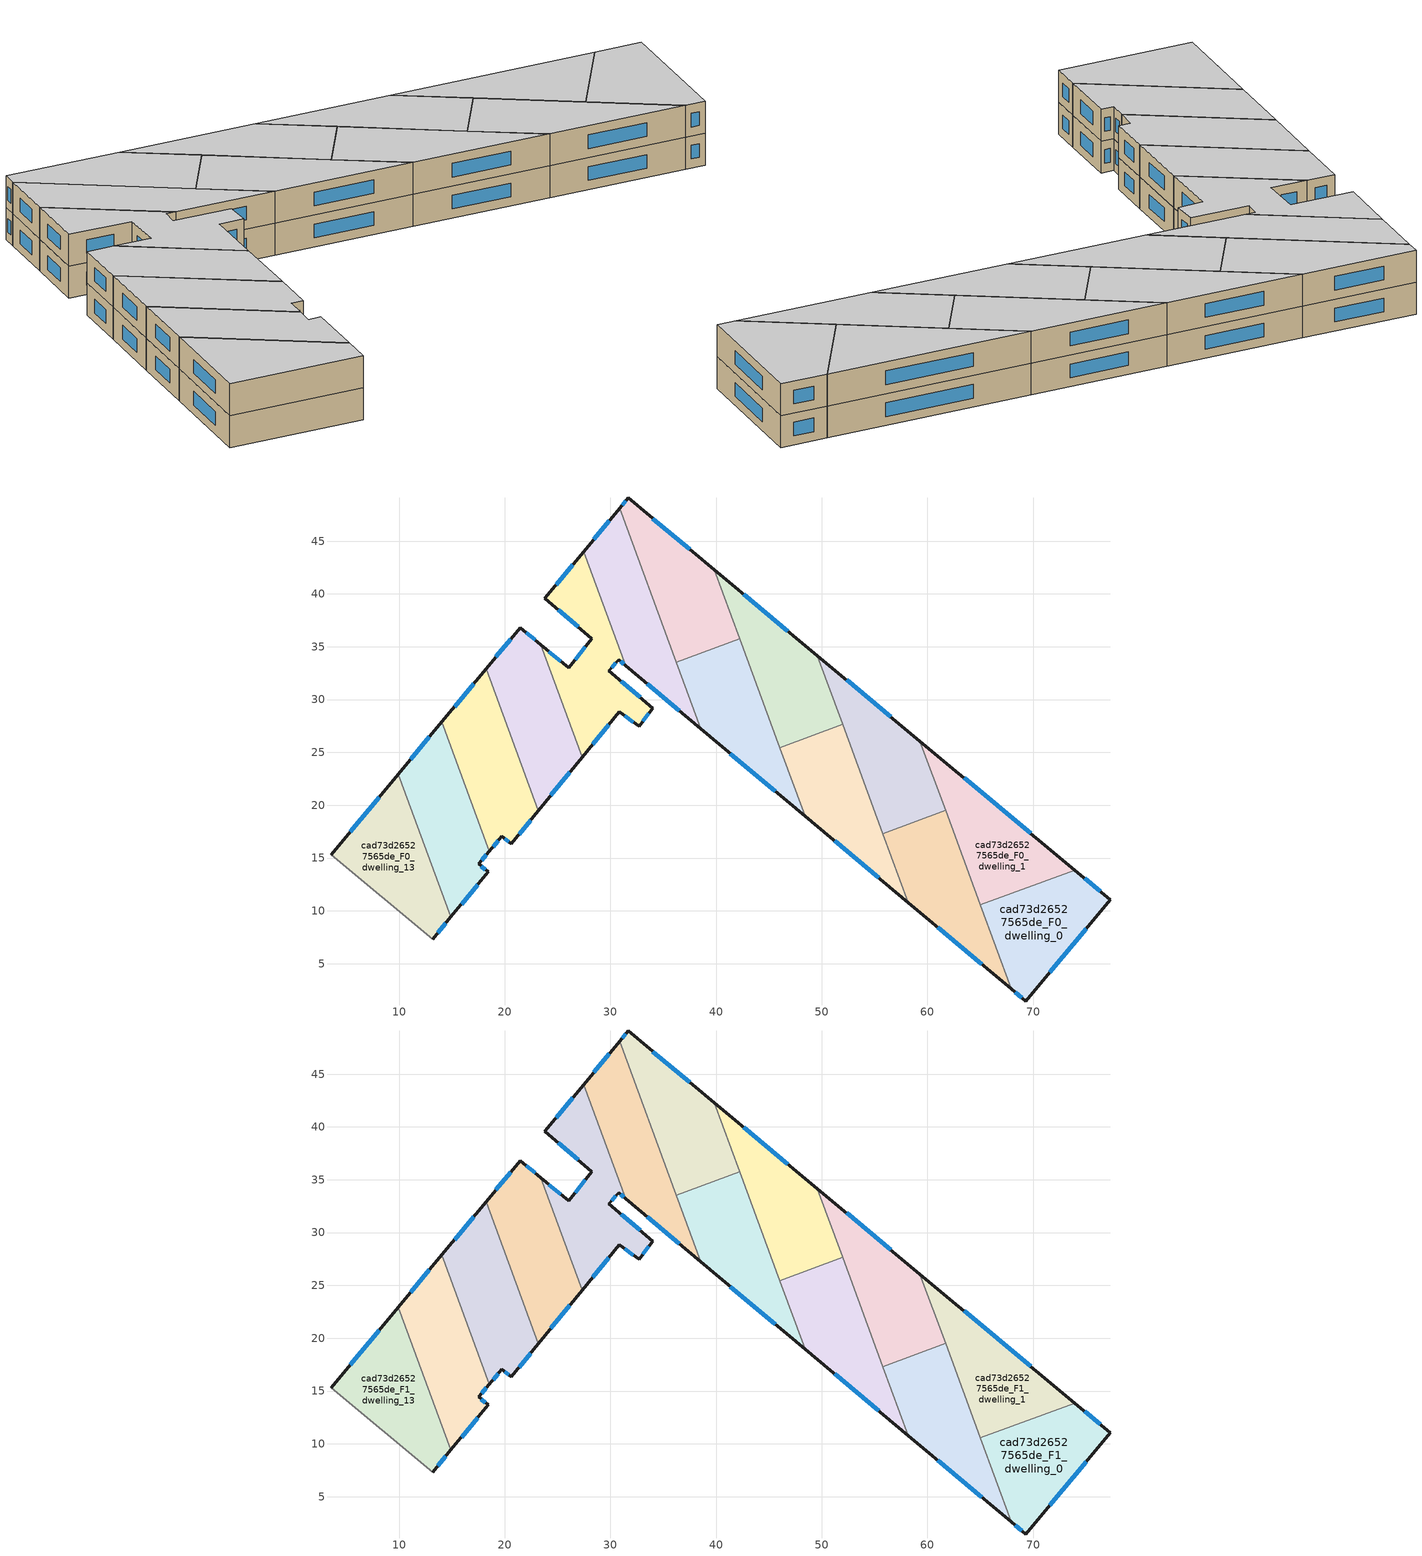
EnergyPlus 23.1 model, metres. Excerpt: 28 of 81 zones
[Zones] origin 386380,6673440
cad73d26527565de_F0_dwelling_0
 floor ground (EU_floor_Construction): 77.3,11.08 69.3,1.47 67.92,2.63 65,10.57 73.95,13.87 z0
 wall outside (EU_wall_Construction): 67.92,2.63 69.3,1.47 77.3,11.08 73.95,13.87 z0:3
 wall to cad73d26527565de_F0_dwelling_1 (EU_wall_Construction): 73.95,13.87 65,10.57 z0:3
 wall to cad73d26527565de_F0_dwelling_2 (EU_wall_Construction): 65,10.57 67.92,2.63 z0:3
 window (EU_Window_Construction): 76.34,11.87 74.91,13.07 / 71.59,4.22 75.01,8.33 / 68.32,2.3 68.91,1.8 z0.86:2.14
cad73d26527565de_F0_dwelling_1
 floor ground (EU_floor_Construction): 73.95,13.87 65,10.57 59.29,26.08 z0
 wall outside (EU_wall_Construction): 73.95,13.87 59.29,26.08 z0:3
 wall to cad73d26527565de_F0_dwelling_3 (EU_wall_Construction): 59.29,26.08 61.71,19.51 z0:3
 wall to cad73d26527565de_F0_dwelling_2 (EU_wall_Construction): 61.71,19.51 65,10.57 z0:3
 window (EU_Window_Construction): 69.77,17.36 63.48,22.59 z0.86:2.14
cad73d26527565de_F0_dwelling_10
 floor ground (EU_floor_Construction): 23.42,35.17 27.33,24.57 23.18,19.48 18.23,32.92 21.47,36.81 z0
 wall outside (EU_wall_Construction): 23.42,35.17 21.47,36.81 18.23,32.92 / 23.18,19.48 27.33,24.57 z0:3
 wall to cad73d26527565de_F0_dwelling_11 (EU_wall_Construction): 18.23,32.92 23.18,19.48 z0:3
 wall to cad73d26527565de_F0_dwelling_9 (EU_wall_Construction): 27.33,24.57 23.42,35.17 z0:3
 window (EU_Window_Construction): 20.54,35.7 19.16,34.04 / 22.87,35.64 22.03,36.34 / 24.37,20.93 26.14,23.11 z0.86:2.14
cad73d26527565de_F0_dwelling_11
 floor ground (EU_floor_Construction): 18.23,32.92 23.18,19.48 20.62,16.34 19.73,17.05 18.55,15.66 14.05,27.9 z0
 wall outside (EU_wall_Construction): 18.23,32.92 14.05,27.9 / 18.55,15.66 19.73,17.05 20.62,16.34 23.18,19.48 z0:3
 wall to cad73d26527565de_F0_dwelling_12 (EU_wall_Construction): 14.05,27.9 18.55,15.66 z0:3
 window (EU_Window_Construction): 17.04,31.49 15.24,29.33 / 21.35,17.24 22.45,18.58 / 19.99,16.85 20.37,16.54 / 18.89,16.06 19.39,16.66 z0.86:2.14
cad73d26527565de_F0_dwelling_12
 floor ground (EU_floor_Construction): 14.05,27.9 18.55,15.66 17.51,14.44 18.43,13.7 14.9,9.43 9.92,22.95 z0
 wall outside (EU_wall_Construction): 14.05,27.9 9.92,22.95 / 14.9,9.43 18.43,13.7 17.51,14.44 18.55,15.66 z0:3
 wall to cad73d26527565de_F0_dwelling_13 (EU_wall_Construction): 9.92,22.95 14.9,9.43 z0:3
 window (EU_Window_Construction): 12.87,26.48 11.1,24.36 / 17.81,14.79 18.25,15.32 / 18.17,13.91 17.78,14.23 / 15.91,10.65 17.42,12.48 z0.86:2.14
cad73d26527565de_F0_dwelling_13
 floor ground (EU_floor_Construction): 9.92,22.95 14.9,9.43 13.16,7.33 3.58,15.32 z0
 wall outside (EU_wall_Construction): 13.16,7.33 14.9,9.43 / 9.92,22.95 3.58,15.32 z0:3
 wall adiabatic (EU_wall_Construction): 3.58,15.32 13.16,7.33 z0:3
 window (EU_Window_Construction): 13.66,7.93 14.4,8.83 / 8.11,20.77 5.39,17.5 z0.86:2.14
cad73d26527565de_F0_dwelling_2
 floor ground (EU_floor_Construction): 61.71,19.51 67.92,2.63 58.19,10.79 55.78,17.33 z0
 wall outside (EU_wall_Construction): 58.19,10.79 67.92,2.63 z0:3
 wall to cad73d26527565de_F0_dwelling_3 (EU_wall_Construction): 61.71,19.51 55.78,17.33 z0:3
 wall to cad73d26527565de_F0_dwelling_4 (EU_wall_Construction): 55.78,17.33 58.19,10.79 z0:3
 window (EU_Window_Construction): 60.97,8.46 65.14,4.96 z0.86:2.14
cad73d26527565de_F0_dwelling_3
 floor ground (EU_floor_Construction): 59.29,26.08 61.71,19.51 55.78,17.33 49.58,34.17 z0
 wall outside (EU_wall_Construction): 59.29,26.08 49.58,34.17 z0:3
 wall to cad73d26527565de_F0_dwelling_5 (EU_wall_Construction): 49.58,34.17 51.98,27.65 z0:3
 wall to cad73d26527565de_F0_dwelling_4 (EU_wall_Construction): 51.98,27.65 55.78,17.32 z0:3
 window (EU_Window_Construction): 56.52,28.39 52.36,31.86 z0.86:2.14
cad73d26527565de_F0_dwelling_4
 floor ground (EU_floor_Construction): 51.98,27.65 58.19,10.79 48.42,18.97 46.03,25.46 z0
 wall outside (EU_wall_Construction): 48.42,18.97 58.19,10.79 z0:3
 wall to cad73d26527565de_F0_dwelling_5 (EU_wall_Construction): 51.98,27.65 46.03,25.46 z0:3
 wall to cad73d26527565de_F0_dwelling_6 (EU_wall_Construction): 46.03,25.46 48.42,18.97 z0:3
 window (EU_Window_Construction): 51.21,16.64 55.4,13.13 z0.86:2.14
cad73d26527565de_F0_dwelling_5
 floor ground (EU_floor_Construction): 49.58,34.17 51.98,27.65 46.03,25.46 39.84,42.28 z0
 wall outside (EU_wall_Construction): 49.58,34.17 39.84,42.28 z0:3
 wall to cad73d26527565de_F0_dwelling_7 (EU_wall_Construction): 39.84,42.28 42.24,35.76 z0:3
 wall to cad73d26527565de_F0_dwelling_6 (EU_wall_Construction): 42.25,35.76 46.03,25.46 z0:3
 window (EU_Window_Construction): 46.8,36.49 42.63,39.96 z0.86:2.14
cad73d26527565de_F0_dwelling_6
 floor ground (EU_floor_Construction): 42.24,35.76 48.42,18.97 38.54,27.26 36.22,33.54 z0
 wall outside (EU_wall_Construction): 38.54,27.26 48.42,18.97 z0:3
 wall to cad73d26527565de_F0_dwelling_7 (EU_wall_Construction): 42.24,35.76 36.22,33.54 z0:3
 wall to cad73d26527565de_F0_dwelling_8 (EU_wall_Construction): 36.22,33.54 38.54,27.26 z0:3
 window (EU_Window_Construction): 41.36,24.89 45.6,21.34 z0.86:2.14
cad73d26527565de_F0_dwelling_7
 floor ground (EU_floor_Construction): 39.84,42.28 42.24,35.76 36.22,33.54 30.87,48.1 31.68,49.08 z0
 wall outside (EU_wall_Construction): 39.84,42.28 31.68,49.08 30.87,48.1 z0:3
 wall to cad73d26527565de_F0_dwelling_8 (EU_wall_Construction): 30.87,48.1 36.22,33.54 z0:3
 window (EU_Window_Construction): 31.45,48.8 31.1,48.38 / 37.51,44.22 34.02,47.14 z0.86:2.14
cad73d26527565de_F0_dwelling_8
 floor ground (EU_floor_Construction): 30.87,48.1 38.54,27.26 31.45,33.2 27.47,44.02 z0
 wall outside (EU_wall_Construction): 30.87,48.1 27.47,44.02 / 31.45,33.2 38.54,27.26 z0:3
 wall to cad73d26527565de_F0_dwelling_9 (EU_wall_Construction): 27.47,44.02 31.45,33.2 z0:3
 window (EU_Window_Construction): 29.9,46.93 28.44,45.18 / 33.47,31.5 36.51,28.96 z0.86:2.14
cad73d26527565de_F0_dwelling_9
 floor ground (EU_floor_Construction): 27.47,44.02 31.45,33.2 30.77,33.77 29.84,32.74 34.01,29.2 32.71,27.47 30.83,28.86 27.33,24.57 23.42,35.17 26.03,32.99 28.22,35.78 23.8,39.61 z0
 wall outside (EU_wall_Construction): 27.33,24.57 30.83,28.86 32.71,27.47 34.01,29.2 29.84,32.74 30.77,33.77 31.45,33.2 / 27.47,44.02 23.8,39.61 28.22,35.78 26.03,32.99 23.42,35.17 z0:3
 window (EU_Window_Construction): 30.96,33.61 31.25,33.36 / 30.1,33.04 30.5,33.48 / 32.81,30.21 31.03,31.73 / 33.08,27.96 33.63,28.7 / 31.37,28.46 32.17,27.87 / 28.33,25.79 29.83,27.64 / 25.29,33.61 24.17,34.55 / 27.59,34.98 26.66,33.79 / 25.06,38.52 26.95,36.88 / 26.42,42.76 24.85,40.87 z0.86:2.14
cad73d26527565de_F1_dwelling_0
 floor to cad73d26527565de_F0_dwelling_0 (EU_floor_Construction): 77.3,11.08 69.3,1.47 67.92,2.63 65,10.57 73.95,13.87 z3
 wall outside (EU_wall_Construction): 67.92,2.63 69.3,1.47 77.3,11.08 73.95,13.87 z3:6
 wall to cad73d26527565de_F1_dwelling_1 (EU_wall_Construction): 73.95,13.87 65,10.57 z3:6
 wall to cad73d26527565de_F1_dwelling_2 (EU_wall_Construction): 65,10.57 67.92,2.63 z3:6
 window (EU_Window_Construction): 76.34,11.87 74.91,13.07 / 71.59,4.22 75.01,8.33 / 68.32,2.3 68.91,1.8 z3.86:5.14
 ceiling to cad73d26527565de_F2_dwelling_0 (EU_floor_Construction): 69.3,1.47 77.3,11.08 73.95,13.87 65,10.57 67.92,2.63 z6
cad73d26527565de_F1_dwelling_1
 floor to cad73d26527565de_F0_dwelling_1 (EU_floor_Construction): 73.95,13.87 65,10.57 59.29,26.08 z3
 wall outside (EU_wall_Construction): 73.95,13.87 59.29,26.08 z3:6
 wall to cad73d26527565de_F1_dwelling_3 (EU_wall_Construction): 59.29,26.08 61.71,19.51 z3:6
 wall to cad73d26527565de_F1_dwelling_2 (EU_wall_Construction): 61.71,19.51 65,10.57 z3:6
 window (EU_Window_Construction): 69.77,17.36 63.48,22.59 z3.86:5.14
 ceiling to cad73d26527565de_F2_dwelling_1 (EU_floor_Construction): 73.95,13.87 59.29,26.08 65,10.57 z6
cad73d26527565de_F1_dwelling_10
 floor to cad73d26527565de_F0_dwelling_10 (EU_floor_Construction): 23.42,35.17 27.33,24.57 23.18,19.48 18.23,32.92 21.47,36.81 z3
 wall outside (EU_wall_Construction): 23.42,35.17 21.47,36.81 18.23,32.92 / 23.18,19.48 27.33,24.57 z3:6
 wall to cad73d26527565de_F1_dwelling_11 (EU_wall_Construction): 18.23,32.92 23.18,19.48 z3:6
 wall to cad73d26527565de_F1_dwelling_9 (EU_wall_Construction): 27.33,24.57 23.42,35.17 z3:6
 window (EU_Window_Construction): 20.54,35.7 19.16,34.04 / 22.87,35.64 22.03,36.34 / 24.37,20.93 26.14,23.11 z3.86:5.14
 ceiling to cad73d26527565de_F2_dwelling_10 (EU_floor_Construction): 23.18,19.48 27.33,24.57 23.42,35.17 21.47,36.81 18.23,32.92 z6
cad73d26527565de_F1_dwelling_11
 floor to cad73d26527565de_F0_dwelling_11 (EU_floor_Construction): 18.23,32.92 23.18,19.48 20.62,16.34 19.73,17.05 18.55,15.66 14.05,27.9 z3
 wall outside (EU_wall_Construction): 18.23,32.92 14.05,27.9 / 18.55,15.66 19.73,17.05 20.62,16.34 23.18,19.48 z3:6
 wall to cad73d26527565de_F1_dwelling_12 (EU_wall_Construction): 14.05,27.9 18.55,15.66 z3:6
 window (EU_Window_Construction): 17.04,31.49 15.24,29.33 / 21.35,17.24 22.45,18.58 / 19.99,16.85 20.37,16.54 / 18.89,16.06 19.39,16.66 z3.86:5.14
 ceiling to cad73d26527565de_F2_dwelling_11 (EU_floor_Construction): 20.62,16.34 23.18,19.48 18.23,32.92 14.05,27.9 18.55,15.66 19.73,17.05 z6
cad73d26527565de_F1_dwelling_12
 floor to cad73d26527565de_F0_dwelling_12 (EU_floor_Construction): 14.05,27.9 18.55,15.66 17.51,14.44 18.43,13.7 14.9,9.43 9.92,22.95 z3
 wall outside (EU_wall_Construction): 14.05,27.9 9.92,22.95 / 14.9,9.43 18.43,13.7 17.51,14.44 18.55,15.66 z3:6
 wall to cad73d26527565de_F1_dwelling_13 (EU_wall_Construction): 9.92,22.95 14.9,9.43 z3:6
 window (EU_Window_Construction): 12.87,26.48 11.1,24.36 / 17.81,14.79 18.25,15.32 / 18.17,13.91 17.78,14.23 / 15.91,10.65 17.42,12.48 z3.86:5.14
 ceiling to cad73d26527565de_F2_dwelling_12 (EU_floor_Construction): 14.9,9.43 18.43,13.7 17.51,14.44 18.55,15.66 14.05,27.9 9.92,22.95 z6
cad73d26527565de_F1_dwelling_13
 floor to cad73d26527565de_F0_dwelling_13 (EU_floor_Construction): 9.92,22.95 14.9,9.43 13.16,7.33 3.58,15.32 z3
 wall outside (EU_wall_Construction): 13.16,7.33 14.9,9.43 / 9.92,22.95 3.58,15.32 z3:6
 wall adiabatic (EU_wall_Construction): 3.58,15.32 13.16,7.33 z3:6
 window (EU_Window_Construction): 13.66,7.93 14.4,8.83 / 8.11,20.77 5.39,17.5 z3.86:5.14
 ceiling to cad73d26527565de_F2_dwelling_13 (EU_floor_Construction): 13.16,7.33 14.9,9.43 9.92,22.95 3.58,15.32 z6
cad73d26527565de_F1_dwelling_2
 floor to cad73d26527565de_F0_dwelling_2 (EU_floor_Construction): 61.71,19.51 67.92,2.63 58.19,10.79 55.78,17.33 z3
 wall outside (EU_wall_Construction): 58.19,10.79 67.92,2.63 z3:6
 wall to cad73d26527565de_F1_dwelling_3 (EU_wall_Construction): 61.71,19.51 55.78,17.33 z3:6
 wall to cad73d26527565de_F1_dwelling_4 (EU_wall_Construction): 55.78,17.33 58.19,10.79 z3:6
 window (EU_Window_Construction): 60.97,8.46 65.14,4.96 z3.86:5.14
 ceiling to cad73d26527565de_F2_dwelling_2 (EU_floor_Construction): 67.92,2.63 61.71,19.51 55.78,17.33 58.19,10.79 z6
cad73d26527565de_F1_dwelling_3
 floor to cad73d26527565de_F0_dwelling_3 (EU_floor_Construction): 59.29,26.08 61.71,19.51 55.78,17.33 49.58,34.17 z3
 wall outside (EU_wall_Construction): 59.29,26.08 49.58,34.17 z3:6
 wall to cad73d26527565de_F1_dwelling_5 (EU_wall_Construction): 49.58,34.17 51.98,27.65 z3:6
 wall to cad73d26527565de_F1_dwelling_4 (EU_wall_Construction): 51.98,27.65 55.78,17.32 z3:6
 window (EU_Window_Construction): 56.52,28.39 52.36,31.86 z3.86:5.14
 ceiling to cad73d26527565de_F2_dwelling_3 (EU_floor_Construction): 61.71,19.51 59.29,26.08 49.58,34.17 55.78,17.33 z6
cad73d26527565de_F1_dwelling_4
 floor to cad73d26527565de_F0_dwelling_4 (EU_floor_Construction): 51.98,27.65 58.19,10.79 48.42,18.97 46.03,25.46 z3
 wall outside (EU_wall_Construction): 48.42,18.97 58.19,10.79 z3:6
 wall to cad73d26527565de_F1_dwelling_5 (EU_wall_Construction): 51.98,27.65 46.03,25.46 z3:6
 wall to cad73d26527565de_F1_dwelling_6 (EU_wall_Construction): 46.03,25.46 48.42,18.97 z3:6
 window (EU_Window_Construction): 51.21,16.64 55.4,13.13 z3.86:5.14
 ceiling to cad73d26527565de_F2_dwelling_4 (EU_floor_Construction): 58.19,10.79 51.98,27.65 46.03,25.46 48.42,18.97 z6
cad73d26527565de_F1_dwelling_5
 floor to cad73d26527565de_F0_dwelling_5 (EU_floor_Construction): 49.58,34.17 51.98,27.65 46.03,25.46 39.84,42.28 z3
 wall outside (EU_wall_Construction): 49.58,34.17 39.84,42.28 z3:6
 wall to cad73d26527565de_F1_dwelling_7 (EU_wall_Construction): 39.84,42.28 42.24,35.76 z3:6
 wall to cad73d26527565de_F1_dwelling_6 (EU_wall_Construction): 42.25,35.76 46.03,25.46 z3:6
 window (EU_Window_Construction): 46.8,36.49 42.63,39.96 z3.86:5.14
 ceiling to cad73d26527565de_F2_dwelling_5 (EU_floor_Construction): 51.98,27.65 49.58,34.17 39.84,42.28 46.03,25.46 z6
cad73d26527565de_F1_dwelling_6
 floor to cad73d26527565de_F0_dwelling_6 (EU_floor_Construction): 42.24,35.76 48.42,18.97 38.54,27.26 36.22,33.54 z3
 wall outside (EU_wall_Construction): 38.54,27.26 48.42,18.97 z3:6
 wall to cad73d26527565de_F1_dwelling_7 (EU_wall_Construction): 42.24,35.76 36.22,33.54 z3:6
 wall to cad73d26527565de_F1_dwelling_8 (EU_wall_Construction): 36.22,33.54 38.54,27.26 z3:6
 window (EU_Window_Construction): 41.36,24.89 45.6,21.34 z3.86:5.14
 ceiling to cad73d26527565de_F2_dwelling_6 (EU_floor_Construction): 48.42,18.97 42.24,35.76 36.22,33.54 38.54,27.26 z6
cad73d26527565de_F1_dwelling_7
 floor to cad73d26527565de_F0_dwelling_7 (EU_floor_Construction): 39.84,42.28 42.24,35.76 36.22,33.54 30.87,48.1 31.68,49.08 z3
 wall outside (EU_wall_Construction): 39.84,42.28 31.68,49.08 30.87,48.1 z3:6
 wall to cad73d26527565de_F1_dwelling_8 (EU_wall_Construction): 30.87,48.1 36.22,33.54 z3:6
 window (EU_Window_Construction): 31.45,48.8 31.1,48.38 / 37.51,44.22 34.02,47.14 z3.86:5.14
 ceiling to cad73d26527565de_F2_dwelling_7 (EU_floor_Construction): 42.24,35.76 39.84,42.28 31.68,49.08 30.87,48.1 36.22,33.54 z6
cad73d26527565de_F1_dwelling_8
 floor to cad73d26527565de_F0_dwelling_8 (EU_floor_Construction): 30.87,48.1 38.54,27.26 31.45,33.2 27.47,44.02 z3
 wall outside (EU_wall_Construction): 30.87,48.1 27.47,44.02 / 31.45,33.2 38.54,27.26 z3:6
 wall to cad73d26527565de_F1_dwelling_9 (EU_wall_Construction): 27.47,44.02 31.45,33.2 z3:6
 window (EU_Window_Construction): 29.9,46.93 28.44,45.18 / 33.47,31.5 36.51,28.96 z3.86:5.14
 ceiling to cad73d26527565de_F2_dwelling_8 (EU_floor_Construction): 38.54,27.26 30.87,48.1 27.47,44.02 31.45,33.2 z6
cad73d26527565de_F1_dwelling_9
 floor to cad73d26527565de_F0_dwelling_9 (EU_floor_Construction): 27.47,44.02 31.45,33.2 30.77,33.77 29.84,32.74 34.01,29.2 32.71,27.47 30.83,28.86 27.33,24.57 23.42,35.17 26.03,32.99 28.22,35.78 23.8,39.61 z3
 wall outside (EU_wall_Construction): 27.33,24.57 30.83,28.86 32.71,27.47 34.01,29.2 29.84,32.74 30.77,33.77 31.45,33.2 / 27.47,44.02 23.8,39.61 28.22,35.78 26.03,32.99 23.42,35.17 z3:6
 window (EU_Window_Construction): 30.96,33.61 31.25,33.36 / 30.1,33.04 30.5,33.48 / 32.81,30.21 31.03,31.73 / 33.08,27.96 33.63,28.7 / 31.37,28.46 32.17,27.87 / 28.33,25.79 29.83,27.64 / 25.29,33.61 24.17,34.55 / 27.59,34.98 26.66,33.79 / 25.06,38.52 26.95,36.88 / 26.42,42.76 24.85,40.87 z3.86:5.14
 ceiling to cad73d26527565de_F2_dwelling_9 (EU_floor_Construction): 32.71,27.47 34.01,29.2 29.84,32.74 30.77,33.77 31.45,33.2 27.47,44.02 23.8,39.61 28.22,35.78 26.03,32.99 23.42,35.17 27.33,24.57 30.83,28.86 z6
[Building]
EU S2 Campaign: North Axis=0; Terrain=City; Solar Distribution=FullExterior
[Site:Location]
Helsinki-Vantaa.AP: Latitude=60.317; Longitude=24.963; Time Zone=2; Elevation=54.6
[SizingPeriod:WeatherFileDays]
AnnualSizingPeriod: Begin Month=1; Begin Day of Month=1; End Month=12; End Day of Month=31; Day of Week for Start Day=Monday; Use Weather File Daylight Saving Period=No; Use Weather File Rain and Snow Indicators=No
[MATERIAL]
EU_InternalMass_Material: Roughness=MediumRough; Thickness=0.1; Conductivity=1; Density=1800; Specific Heat=900; Thermal Absorptance=0.9; Solar Absorptance=0.7; Visible Absorptance=0.7
[MATERIAL:NOMASS] Roughness=MediumRough; Thermal Absorptance=0.9; Solar Absorptance=0.7; Visible Absorptance=0.7
Name | Thermal Resistance
EU_wall_NoMass | 1.10183
EU_floor_NoMass | 1.70606
[WINDOWMATERIAL:SIMPLEGLAZINGSYSTEM]
EU_Window_SimpleGlazing: UFactor=3.11035; Solar Heat Gain Coefficient=0.8; Visible Transmittance=0.8
[CONSTRUCTION]
EU_wall_Construction: EU_wall_NoMass
EU_floor_Construction: EU_floor_NoMass
EU_Window_Construction: EU_Window_SimpleGlazing
EU_InternalMass_Construction: EU_InternalMass_Material
[ZONE] Type=1; Multiplier=1; Ceiling Height=autocalculate; Floor Area=autocalculate; Part of Total Floor Area=Yes
Name | Volume
cad73d26527565de_F0_dwelling_0; cad73d26527565de_F1_dwelling_0; cad73d26527565de_F0_dwelling_1; cad73d26527565de_F1_dwelling_1 | 236.508
cad73d26527565de_F0_dwelling_10; cad73d26527565de_F1_dwelling_10 | 236.504
cad73d26527565de_F0_dwelling_11; cad73d26527565de_F1_dwelling_11 | 236.498
cad73d26527565de_F0_dwelling_12; cad73d26527565de_F1_dwelling_12 | 236.502
cad73d26527565de_F0_dwelling_13; cad73d26527565de_F1_dwelling_13 | 236.481
cad73d26527565de_F0_dwelling_2; cad73d26527565de_F1_dwelling_2 | 236.479
cad73d26527565de_F0_dwelling_3; cad73d26527565de_F1_dwelling_3; cad73d26527565de_F0_dwelling_6; cad73d26527565de_F1_dwelling_6 | 236.511
cad73d26527565de_F0_dwelling_4; cad73d26527565de_F1_dwelling_4 | 236.492
cad73d26527565de_F0_dwelling_5; cad73d26527565de_F1_dwelling_5 | 236.505
cad73d26527565de_F0_dwelling_7; cad73d26527565de_F1_dwelling_7 | 236.518
cad73d26527565de_F0_dwelling_8; cad73d26527565de_F1_dwelling_8 | 232.749
cad73d26527565de_F0_dwelling_9; cad73d26527565de_F1_dwelling_9 | 240.236
[INTERNALMASS] Construction=EU_InternalMass_Construction
Name | Zone or ZoneList | Surface Area
cad73d26527565de_F0_dwelling_0_EU_InternalMass | cad73d26527565de_F0_dwelling_0 | 78.8379
cad73d26527565de_F0_dwelling_1_EU_InternalMass | cad73d26527565de_F0_dwelling_1 | 78.8329
cad73d26527565de_F0_dwelling_2_EU_InternalMass | cad73d26527565de_F0_dwelling_2 | 78.8268
cad73d26527565de_F0_dwelling_3_EU_InternalMass | cad73d26527565de_F0_dwelling_3 | 78.836
cad73d26527565de_F0_dwelling_4_EU_InternalMass | cad73d26527565de_F0_dwelling_4 | 78.8263
cad73d26527565de_F0_dwelling_5_EU_InternalMass | cad73d26527565de_F0_dwelling_5 | 78.8368
cad73d26527565de_F0_dwelling_6_EU_InternalMass | cad73d26527565de_F0_dwelling_6 | 78.8335
cad73d26527565de_F0_dwelling_7_EU_InternalMass | cad73d26527565de_F0_dwelling_7 | 78.8381
cad73d26527565de_F0_dwelling_8_EU_InternalMass | cad73d26527565de_F0_dwelling_8 | 77.5832
cad73d26527565de_F0_dwelling_9_EU_InternalMass | cad73d26527565de_F0_dwelling_9 | 80.0781
cad73d26527565de_F0_dwelling_10_EU_InternalMass | cad73d26527565de_F0_dwelling_10 | 78.8347
cad73d26527565de_F0_dwelling_11_EU_InternalMass | cad73d26527565de_F0_dwelling_11 | 78.8326
cad73d26527565de_F0_dwelling_12_EU_InternalMass | cad73d26527565de_F0_dwelling_12 | 78.8336
cad73d26527565de_F0_dwelling_13_EU_InternalMass | cad73d26527565de_F0_dwelling_13 | 78.8267
cad73d26527565de_F1_dwelling_0_EU_InternalMass | cad73d26527565de_F1_dwelling_0 | 78.8379
cad73d26527565de_F1_dwelling_1_EU_InternalMass | cad73d26527565de_F1_dwelling_1 | 78.8329
cad73d26527565de_F1_dwelling_2_EU_InternalMass | cad73d26527565de_F1_dwelling_2 | 78.8268
cad73d26527565de_F1_dwelling_3_EU_InternalMass | cad73d26527565de_F1_dwelling_3 | 78.836
cad73d26527565de_F1_dwelling_4_EU_InternalMass | cad73d26527565de_F1_dwelling_4 | 78.8263
cad73d26527565de_F1_dwelling_5_EU_InternalMass | cad73d26527565de_F1_dwelling_5 | 78.8368
cad73d26527565de_F1_dwelling_6_EU_InternalMass | cad73d26527565de_F1_dwelling_6 | 78.8335
cad73d26527565de_F1_dwelling_7_EU_InternalMass | cad73d26527565de_F1_dwelling_7 | 78.8381
cad73d26527565de_F1_dwelling_8_EU_InternalMass | cad73d26527565de_F1_dwelling_8 | 77.5832
cad73d26527565de_F1_dwelling_9_EU_InternalMass | cad73d26527565de_F1_dwelling_9 | 80.0781
cad73d26527565de_F1_dwelling_10_EU_InternalMass | cad73d26527565de_F1_dwelling_10 | 78.8347
cad73d26527565de_F1_dwelling_11_EU_InternalMass | cad73d26527565de_F1_dwelling_11 | 78.8326
cad73d26527565de_F1_dwelling_12_EU_InternalMass | cad73d26527565de_F1_dwelling_12 | 78.8336
cad73d26527565de_F1_dwelling_13_EU_InternalMass | cad73d26527565de_F1_dwelling_13 | 78.8267
[OTHEREQUIPMENT] Fuel Type=Electricity; Design Level Calculation Method=Watts/Area; Power per Zone Floor Area=1; Fraction Latent=0; Fraction Radiant=0; Fraction Lost=0; Carbon Dioxide Generation Rate=0; EndUse Subcategory=EU_Step8_InternalGains
Name | Zone or ZoneList or Space or SpaceList | Schedule
EU_Step8_InternalGain_cad73d26527565de_F0_dwelling_0_f000 | cad73d26527565de_F0_dwelling_0 | EU_Step8_GainSchedule_cad73d26527565de_F0_dwelling_0_f000
EU_Step8_InternalGain_cad73d26527565de_F0_dwelling_1_f000 | cad73d26527565de_F0_dwelling_1 | EU_Step8_GainSchedule_cad73d26527565de_F0_dwelling_1_f000
EU_Step8_InternalGain_cad73d26527565de_F0_dwelling_2_f000 | cad73d26527565de_F0_dwelling_2 | EU_Step8_GainSchedule_cad73d26527565de_F0_dwelling_2_f000
EU_Step8_InternalGain_cad73d26527565de_F0_dwelling_3_f000 | cad73d26527565de_F0_dwelling_3 | EU_Step8_GainSchedule_cad73d26527565de_F0_dwelling_3_f000
EU_Step8_InternalGain_cad73d26527565de_F0_dwelling_4_f000 | cad73d26527565de_F0_dwelling_4 | EU_Step8_GainSchedule_cad73d26527565de_F0_dwelling_4_f000
EU_Step8_InternalGain_cad73d26527565de_F0_dwelling_5_f000 | cad73d26527565de_F0_dwelling_5 | EU_Step8_GainSchedule_cad73d26527565de_F0_dwelling_5_f000
EU_Step8_InternalGain_cad73d26527565de_F0_dwelling_6_f000 | cad73d26527565de_F0_dwelling_6 | EU_Step8_GainSchedule_cad73d26527565de_F0_dwelling_6_f000
EU_Step8_InternalGain_cad73d26527565de_F0_dwelling_7_f000 | cad73d26527565de_F0_dwelling_7 | EU_Step8_GainSchedule_cad73d26527565de_F0_dwelling_7_f000
EU_Step8_InternalGain_cad73d26527565de_F0_dwelling_8_f000 | cad73d26527565de_F0_dwelling_8 | EU_Step8_GainSchedule_cad73d26527565de_F0_dwelling_8_f000
EU_Step8_InternalGain_cad73d26527565de_F0_dwelling_9_f000 | cad73d26527565de_F0_dwelling_9 | EU_Step8_GainSchedule_cad73d26527565de_F0_dwelling_9_f000
EU_Step8_InternalGain_cad73d26527565de_F0_dwelling_10_f000 | cad73d26527565de_F0_dwelling_10 | EU_Step8_GainSchedule_cad73d26527565de_F0_dwelling_10_f000
EU_Step8_InternalGain_cad73d26527565de_F0_dwelling_11_f000 | cad73d26527565de_F0_dwelling_11 | EU_Step8_GainSchedule_cad73d26527565de_F0_dwelling_11_f000
EU_Step8_InternalGain_cad73d26527565de_F0_dwelling_12_f000 | cad73d26527565de_F0_dwelling_12 | EU_Step8_GainSchedule_cad73d26527565de_F0_dwelling_12_f000
EU_Step8_InternalGain_cad73d26527565de_F0_dwelling_13_f000 | cad73d26527565de_F0_dwelling_13 | EU_Step8_GainSchedule_cad73d26527565de_F0_dwelling_13_f000
EU_Step8_InternalGain_cad73d26527565de_F1_dwelling_0_f000 | cad73d26527565de_F1_dwelling_0 | EU_Step8_GainSchedule_cad73d26527565de_F1_dwelling_0_f000
EU_Step8_InternalGain_cad73d26527565de_F1_dwelling_1_f000 | cad73d26527565de_F1_dwelling_1 | EU_Step8_GainSchedule_cad73d26527565de_F1_dwelling_1_f000
EU_Step8_InternalGain_cad73d26527565de_F1_dwelling_2_f000 | cad73d26527565de_F1_dwelling_2 | EU_Step8_GainSchedule_cad73d26527565de_F1_dwelling_2_f000
EU_Step8_InternalGain_cad73d26527565de_F1_dwelling_3_f000 | cad73d26527565de_F1_dwelling_3 | EU_Step8_GainSchedule_cad73d26527565de_F1_dwelling_3_f000
EU_Step8_InternalGain_cad73d26527565de_F1_dwelling_4_f000 | cad73d26527565de_F1_dwelling_4 | EU_Step8_GainSchedule_cad73d26527565de_F1_dwelling_4_f000
EU_Step8_InternalGain_cad73d26527565de_F1_dwelling_5_f000 | cad73d26527565de_F1_dwelling_5 | EU_Step8_GainSchedule_cad73d26527565de_F1_dwelling_5_f000
EU_Step8_InternalGain_cad73d26527565de_F1_dwelling_6_f000 | cad73d26527565de_F1_dwelling_6 | EU_Step8_GainSchedule_cad73d26527565de_F1_dwelling_6_f000
EU_Step8_InternalGain_cad73d26527565de_F1_dwelling_7_f000 | cad73d26527565de_F1_dwelling_7 | EU_Step8_GainSchedule_cad73d26527565de_F1_dwelling_7_f000
EU_Step8_InternalGain_cad73d26527565de_F1_dwelling_8_f000 | cad73d26527565de_F1_dwelling_8 | EU_Step8_GainSchedule_cad73d26527565de_F1_dwelling_8_f000
EU_Step8_InternalGain_cad73d26527565de_F1_dwelling_9_f000 | cad73d26527565de_F1_dwelling_9 | EU_Step8_GainSchedule_cad73d26527565de_F1_dwelling_9_f000
EU_Step8_InternalGain_cad73d26527565de_F1_dwelling_10_f000 | cad73d26527565de_F1_dwelling_10 | EU_Step8_GainSchedule_cad73d26527565de_F1_dwelling_10_f000
EU_Step8_InternalGain_cad73d26527565de_F1_dwelling_11_f000 | cad73d26527565de_F1_dwelling_11 | EU_Step8_GainSchedule_cad73d26527565de_F1_dwelling_11_f000
EU_Step8_InternalGain_cad73d26527565de_F1_dwelling_12_f000 | cad73d26527565de_F1_dwelling_12 | EU_Step8_GainSchedule_cad73d26527565de_F1_dwelling_12_f000
EU_Step8_InternalGain_cad73d26527565de_F1_dwelling_13_f000 | cad73d26527565de_F1_dwelling_13 | EU_Step8_GainSchedule_cad73d26527565de_F1_dwelling_13_f000
[ZONEVENTILATION:DESIGNFLOWRATE] Schedule=EU_AlwaysOn; Design Flow Rate Calculation Method=AirChanges/Hour; Air Changes per Hour=0.756316; Ventilation Type=Natural; Fan Pressure Rise=0; Fan Total Efficiency=1; Constant Term Coefficient=1; Temperature Term Coefficient=0; Velocity Term Coefficient=0; Velocity Squared Term Coefficient=0; Minimum Indoor Temperature=-100; Maximum Indoor Temperature=100; Delta Temperature=-100; Minimum Outdoor Temperature=-100; Maximum Outdoor Temperature=100; Maximum Wind Speed=40
Name | Zone or ZoneList or Space or SpaceList
EU_ConstantAir_cad73d26527565de_F0_dwelling_0 | cad73d26527565de_F0_dwelling_0
EU_ConstantAir_cad73d26527565de_F0_dwelling_1 | cad73d26527565de_F0_dwelling_1
EU_ConstantAir_cad73d26527565de_F0_dwelling_2 | cad73d26527565de_F0_dwelling_2
EU_ConstantAir_cad73d26527565de_F0_dwelling_3 | cad73d26527565de_F0_dwelling_3
EU_ConstantAir_cad73d26527565de_F0_dwelling_4 | cad73d26527565de_F0_dwelling_4
EU_ConstantAir_cad73d26527565de_F0_dwelling_5 | cad73d26527565de_F0_dwelling_5
EU_ConstantAir_cad73d26527565de_F0_dwelling_6 | cad73d26527565de_F0_dwelling_6
EU_ConstantAir_cad73d26527565de_F0_dwelling_7 | cad73d26527565de_F0_dwelling_7
EU_ConstantAir_cad73d26527565de_F0_dwelling_8 | cad73d26527565de_F0_dwelling_8
EU_ConstantAir_cad73d26527565de_F0_dwelling_9 | cad73d26527565de_F0_dwelling_9
EU_ConstantAir_cad73d26527565de_F0_dwelling_10 | cad73d26527565de_F0_dwelling_10
EU_ConstantAir_cad73d26527565de_F0_dwelling_11 | cad73d26527565de_F0_dwelling_11
EU_ConstantAir_cad73d26527565de_F0_dwelling_12 | cad73d26527565de_F0_dwelling_12
EU_ConstantAir_cad73d26527565de_F0_dwelling_13 | cad73d26527565de_F0_dwelling_13
EU_ConstantAir_cad73d26527565de_F1_dwelling_0 | cad73d26527565de_F1_dwelling_0
EU_ConstantAir_cad73d26527565de_F1_dwelling_1 | cad73d26527565de_F1_dwelling_1
EU_ConstantAir_cad73d26527565de_F1_dwelling_2 | cad73d26527565de_F1_dwelling_2
EU_ConstantAir_cad73d26527565de_F1_dwelling_3 | cad73d26527565de_F1_dwelling_3
EU_ConstantAir_cad73d26527565de_F1_dwelling_4 | cad73d26527565de_F1_dwelling_4
EU_ConstantAir_cad73d26527565de_F1_dwelling_5 | cad73d26527565de_F1_dwelling_5
EU_ConstantAir_cad73d26527565de_F1_dwelling_6 | cad73d26527565de_F1_dwelling_6
EU_ConstantAir_cad73d26527565de_F1_dwelling_7 | cad73d26527565de_F1_dwelling_7
EU_ConstantAir_cad73d26527565de_F1_dwelling_8 | cad73d26527565de_F1_dwelling_8
EU_ConstantAir_cad73d26527565de_F1_dwelling_9 | cad73d26527565de_F1_dwelling_9
EU_ConstantAir_cad73d26527565de_F1_dwelling_10 | cad73d26527565de_F1_dwelling_10
EU_ConstantAir_cad73d26527565de_F1_dwelling_11 | cad73d26527565de_F1_dwelling_11
EU_ConstantAir_cad73d26527565de_F1_dwelling_12 | cad73d26527565de_F1_dwelling_12
EU_ConstantAir_cad73d26527565de_F1_dwelling_13 | cad73d26527565de_F1_dwelling_13
[HVACTEMPLATE:THERMOSTAT] Constant Heating Setpoint=20; Constant Cooling Setpoint=50
EU_HeatOnly_cad73d26527565de_F0_dwelling_0; EU_HeatOnly_cad73d26527565de_F0_dwelling_1; EU_HeatOnly_cad73d26527565de_F0_dwelling_2; EU_HeatOnly_cad73d26527565de_F0_dwelling_3; EU_HeatOnly_cad73d26527565de_F0_dwelling_4; EU_HeatOnly_cad73d26527565de_F0_dwelling_5; EU_HeatOnly_cad73d26527565de_F0_dwelling_6; EU_HeatOnly_cad73d26527565de_F0_dwelling_7; EU_HeatOnly_cad73d26527565de_F0_dwelling_8; EU_HeatOnly_cad73d26527565de_F0_dwelling_9; EU_HeatOnly_cad73d26527565de_F0_dwelling_10; EU_HeatOnly_cad73d26527565de_F0_dwelling_11; EU_HeatOnly_cad73d26527565de_F0_dwelling_12; EU_HeatOnly_cad73d26527565de_F0_dwelling_13; EU_HeatOnly_cad73d26527565de_F1_dwelling_0; EU_HeatOnly_cad73d26527565de_F1_dwelling_1; EU_HeatOnly_cad73d26527565de_F1_dwelling_2; EU_HeatOnly_cad73d26527565de_F1_dwelling_3; EU_HeatOnly_cad73d26527565de_F1_dwelling_4; EU_HeatOnly_cad73d26527565de_F1_dwelling_5; EU_HeatOnly_cad73d26527565de_F1_dwelling_6; EU_HeatOnly_cad73d26527565de_F1_dwelling_7; EU_HeatOnly_cad73d26527565de_F1_dwelling_8; EU_HeatOnly_cad73d26527565de_F1_dwelling_9; EU_HeatOnly_cad73d26527565de_F1_dwelling_10; EU_HeatOnly_cad73d26527565de_F1_dwelling_11; EU_HeatOnly_cad73d26527565de_F1_dwelling_12; EU_HeatOnly_cad73d26527565de_F1_dwelling_13; EU_HeatOnly_cad73d26527565de_F2_dwelling_0; EU_HeatOnly_cad73d26527565de_F2_dwelling_1; EU_HeatOnly_cad73d26527565de_F2_dwelling_2; EU_HeatOnly_cad73d26527565de_F2_dwelling_3; EU_HeatOnly_cad73d26527565de_F2_dwelling_4; EU_HeatOnly_cad73d26527565de_F2_dwelling_5; EU_HeatOnly_cad73d26527565de_F2_dwelling_6; EU_HeatOnly_cad73d26527565de_F2_dwelling_7; EU_HeatOnly_cad73d26527565de_F2_dwelling_8; EU_HeatOnly_cad73d26527565de_F2_dwelling_9; EU_HeatOnly_cad73d26527565de_F2_dwelling_10; EU_HeatOnly_cad73d26527565de_F2_dwelling_11; EU_HeatOnly_cad73d26527565de_F2_dwelling_12; EU_HeatOnly_cad73d26527565de_F2_dwelling_13; EU_HeatOnly_cad73d26527565de_F3_dwelling_0; EU_HeatOnly_cad73d26527565de_F3_dwelling_1; EU_HeatOnly_cad73d26527565de_F3_dwelling_2; EU_HeatOnly_cad73d26527565de_F3_dwelling_3; EU_HeatOnly_cad73d26527565de_F3_dwelling_4; EU_HeatOnly_cad73d26527565de_F3_dwelling_5; EU_HeatOnly_cad73d26527565de_F3_dwelling_6; EU_HeatOnly_cad73d26527565de_F3_dwelling_7; EU_HeatOnly_cad73d26527565de_F3_dwelling_8; EU_HeatOnly_cad73d26527565de_F3_dwelling_9; EU_HeatOnly_cad73d26527565de_F3_dwelling_10; EU_HeatOnly_cad73d26527565de_F3_dwelling_11; EU_HeatOnly_cad73d26527565de_F3_dwelling_12; EU_HeatOnly_cad73d26527565de_F4_dwelling_0; EU_HeatOnly_cad73d26527565de_F4_dwelling_1; EU_HeatOnly_cad73d26527565de_F4_dwelling_2; EU_HeatOnly_cad73d26527565de_F4_dwelling_3; EU_HeatOnly_cad73d26527565de_F4_dwelling_4; EU_HeatOnly_cad73d26527565de_F4_dwelling_5; EU_HeatOnly_cad73d26527565de_F4_dwelling_6; EU_HeatOnly_cad73d26527565de_F4_dwelling_7; EU_HeatOnly_cad73d26527565de_F4_dwelling_8; EU_HeatOnly_cad73d26527565de_F4_dwelling_9; EU_HeatOnly_cad73d26527565de_F4_dwelling_10; EU_HeatOnly_cad73d26527565de_F4_dwelling_11; EU_HeatOnly_cad73d26527565de_F4_dwelling_12; EU_HeatOnly_cad73d26527565de_F5_dwelling_0; EU_HeatOnly_cad73d26527565de_F5_dwelling_1; EU_HeatOnly_cad73d26527565de_F5_dwelling_2; EU_HeatOnly_cad73d26527565de_F5_dwelling_3; EU_HeatOnly_cad73d26527565de_F5_dwelling_4; EU_HeatOnly_cad73d26527565de_F5_dwelling_5; EU_HeatOnly_cad73d26527565de_F5_dwelling_6; EU_HeatOnly_cad73d26527565de_F5_dwelling_7; EU_HeatOnly_cad73d26527565de_F5_dwelling_8; EU_HeatOnly_cad73d26527565de_F5_dwelling_9; EU_HeatOnly_cad73d26527565de_F5_dwelling_10; EU_HeatOnly_cad73d26527565de_F5_dwelling_11; EU_HeatOnly_cad73d26527565de_F5_dwelling_12
[HVACTEMPLATE:ZONE:IDEALLOADSAIRSYSTEM] System Availability Schedule=EU_AlwaysOn; Maximum Heating Supply Air Temperature=50; Minimum Cooling Supply Air Temperature=13; Maximum Heating Supply Air Humidity Ratio=0.0156; Minimum Cooling Supply Air Humidity Ratio=0.0077; Heating Limit=NoLimit; Cooling Limit=NoLimit; Heating Availability Schedule=EU_AlwaysOn; Cooling Availability Schedule=EU_CoolingOff; Dehumidification Control Type=ConstantSensibleHeatRatio; Cooling Sensible Heat Ratio=0.7; Dehumidification Setpoint=60; Humidification Control Type=None; Humidification Setpoint=30; Outdoor Air Method=None; Outdoor Air Flow Rate per Person=0.00944; Outdoor Air Flow Rate per Zone Floor Area=0; Outdoor Air Flow Rate per Zone=0; Demand Controlled Ventilation Type=None; Outdoor Air Economizer Type=NoEconomizer; Heat Recovery Type=None; Sensible Heat Recovery Effectiveness=0.7; Latent Heat Recovery Effectiveness=0.65
Name | Template Thermostat
cad73d26527565de_F0_dwelling_0 | EU_HeatOnly_cad73d26527565de_F0_dwelling_0
cad73d26527565de_F0_dwelling_1 | EU_HeatOnly_cad73d26527565de_F0_dwelling_1
cad73d26527565de_F0_dwelling_2 | EU_HeatOnly_cad73d26527565de_F0_dwelling_2
cad73d26527565de_F0_dwelling_3 | EU_HeatOnly_cad73d26527565de_F0_dwelling_3
cad73d26527565de_F0_dwelling_4 | EU_HeatOnly_cad73d26527565de_F0_dwelling_4
cad73d26527565de_F0_dwelling_5 | EU_HeatOnly_cad73d26527565de_F0_dwelling_5
cad73d26527565de_F0_dwelling_6 | EU_HeatOnly_cad73d26527565de_F0_dwelling_6
cad73d26527565de_F0_dwelling_7 | EU_HeatOnly_cad73d26527565de_F0_dwelling_7
cad73d26527565de_F0_dwelling_8 | EU_HeatOnly_cad73d26527565de_F0_dwelling_8
cad73d26527565de_F0_dwelling_9 | EU_HeatOnly_cad73d26527565de_F0_dwelling_9
cad73d26527565de_F0_dwelling_10 | EU_HeatOnly_cad73d26527565de_F0_dwelling_10
cad73d26527565de_F0_dwelling_11 | EU_HeatOnly_cad73d26527565de_F0_dwelling_11
cad73d26527565de_F0_dwelling_12 | EU_HeatOnly_cad73d26527565de_F0_dwelling_12
cad73d26527565de_F0_dwelling_13 | EU_HeatOnly_cad73d26527565de_F0_dwelling_13
cad73d26527565de_F1_dwelling_0 | EU_HeatOnly_cad73d26527565de_F1_dwelling_0
cad73d26527565de_F1_dwelling_1 | EU_HeatOnly_cad73d26527565de_F1_dwelling_1
cad73d26527565de_F1_dwelling_2 | EU_HeatOnly_cad73d26527565de_F1_dwelling_2
cad73d26527565de_F1_dwelling_3 | EU_HeatOnly_cad73d26527565de_F1_dwelling_3
cad73d26527565de_F1_dwelling_4 | EU_HeatOnly_cad73d26527565de_F1_dwelling_4
cad73d26527565de_F1_dwelling_5 | EU_HeatOnly_cad73d26527565de_F1_dwelling_5
cad73d26527565de_F1_dwelling_6 | EU_HeatOnly_cad73d26527565de_F1_dwelling_6
cad73d26527565de_F1_dwelling_7 | EU_HeatOnly_cad73d26527565de_F1_dwelling_7
cad73d26527565de_F1_dwelling_8 | EU_HeatOnly_cad73d26527565de_F1_dwelling_8
cad73d26527565de_F1_dwelling_9 | EU_HeatOnly_cad73d26527565de_F1_dwelling_9
cad73d26527565de_F1_dwelling_10 | EU_HeatOnly_cad73d26527565de_F1_dwelling_10
cad73d26527565de_F1_dwelling_11 | EU_HeatOnly_cad73d26527565de_F1_dwelling_11
cad73d26527565de_F1_dwelling_12 | EU_HeatOnly_cad73d26527565de_F1_dwelling_12
cad73d26527565de_F1_dwelling_13 | EU_HeatOnly_cad73d26527565de_F1_dwelling_13
[SIZING:ZONE] Zone Cooling Design Supply Air Temperature Input Method=SupplyAirTemperature; Zone Cooling Design Supply Air Temperature=13; Zone Heating Design Supply Air Temperature Input Method=SupplyAirTemperature; Zone Heating Design Supply Air Temperature=50; Zone Cooling Design Supply Air Humidity Ratio=0.008; Zone Heating Design Supply Air Humidity Ratio=0.008; Cooling Design Air Flow Method=DesignDay; Cooling Design Air Flow Rate=0; Cooling Minimum Air Flow per Zone Floor Area=0.000762; Cooling Minimum Air Flow=0; Cooling Minimum Air Flow Fraction=0.2; Heating Design Air Flow Method=DesignDay; Heating Design Air Flow Rate=0; Heating Maximum Air Flow per Zone Floor Area=0.002032; Heating Maximum Air Flow=0.141576; Heating Maximum Air Flow Fraction=0.3; Account for Dedicated Outdoor Air System=No; Dedicated Outdoor Air System Control Strategy=NeutralSupplyAir; Dedicated Outdoor Air Low Setpoint Temperature for Design=autosize; Dedicated Outdoor Air High Setpoint Temperature for Design=autosize; Zone Load Sizing Method=Sensible Load Only No Latent Load; Zone Latent Cooling Design Supply Air Humidity Ratio Input Method=HumidityRatioDifference; Zone Cooling Design Supply Air Humidity Ratio Difference=0.005; Zone Latent Heating Design Supply Air Humidity Ratio Input Method=HumidityRatioDifference; Zone Humidification Design Supply Air Humidity Ratio Difference=0.005
cad73d26527565de_F0_dwelling_0; cad73d26527565de_F0_dwelling_1; cad73d26527565de_F0_dwelling_2; cad73d26527565de_F0_dwelling_3; cad73d26527565de_F0_dwelling_4; cad73d26527565de_F0_dwelling_5; cad73d26527565de_F0_dwelling_6; cad73d26527565de_F0_dwelling_7; cad73d26527565de_F0_dwelling_8; cad73d26527565de_F0_dwelling_9; cad73d26527565de_F0_dwelling_10; cad73d26527565de_F0_dwelling_11; cad73d26527565de_F0_dwelling_12; cad73d26527565de_F0_dwelling_13; cad73d26527565de_F1_dwelling_0; cad73d26527565de_F1_dwelling_1; cad73d26527565de_F1_dwelling_2; cad73d26527565de_F1_dwelling_3; cad73d26527565de_F1_dwelling_4; cad73d26527565de_F1_dwelling_5; cad73d26527565de_F1_dwelling_6; cad73d26527565de_F1_dwelling_7; cad73d26527565de_F1_dwelling_8; cad73d26527565de_F1_dwelling_9; cad73d26527565de_F1_dwelling_10; cad73d26527565de_F1_dwelling_11; cad73d26527565de_F1_dwelling_12; cad73d26527565de_F1_dwelling_13
[SCHEDULE:CONSTANT]
Name | Hourly Value
EU_AlwaysOn | 1
EU_CoolingOff | 0
[SCHEDULE:FILE] Column Number=1; Rows to Skip at Top=0; Number of Hours of Data=8760; Column Separator=Comma; Interpolate to Timestep=No; Minutes per Item=60; Adjust Schedule for Daylight Savings=Yes
Name | File
EU_Step8_GainSchedule_cad73d26527565de_F0_dwelling_0_f000 | ../../schedules/cad73d26527565de/cad73d26527565de_F0_dwelling_0_f000_gain.csv
EU_Step8_GainSchedule_cad73d26527565de_F0_dwelling_1_f000 | ../../schedules/cad73d26527565de/cad73d26527565de_F0_dwelling_1_f000_gain.csv
EU_Step8_GainSchedule_cad73d26527565de_F0_dwelling_2_f000 | ../../schedules/cad73d26527565de/cad73d26527565de_F0_dwelling_2_f000_gain.csv
EU_Step8_GainSchedule_cad73d26527565de_F0_dwelling_3_f000 | ../../schedules/cad73d26527565de/cad73d26527565de_F0_dwelling_3_f000_gain.csv
EU_Step8_GainSchedule_cad73d26527565de_F0_dwelling_4_f000 | ../../schedules/cad73d26527565de/cad73d26527565de_F0_dwelling_4_f000_gain.csv
EU_Step8_GainSchedule_cad73d26527565de_F0_dwelling_5_f000 | ../../schedules/cad73d26527565de/cad73d26527565de_F0_dwelling_5_f000_gain.csv
EU_Step8_GainSchedule_cad73d26527565de_F0_dwelling_6_f000 | ../../schedules/cad73d26527565de/cad73d26527565de_F0_dwelling_6_f000_gain.csv
EU_Step8_GainSchedule_cad73d26527565de_F0_dwelling_7_f000 | ../../schedules/cad73d26527565de/cad73d26527565de_F0_dwelling_7_f000_gain.csv
EU_Step8_GainSchedule_cad73d26527565de_F0_dwelling_8_f000 | ../../schedules/cad73d26527565de/cad73d26527565de_F0_dwelling_8_f000_gain.csv
EU_Step8_GainSchedule_cad73d26527565de_F0_dwelling_9_f000 | ../../schedules/cad73d26527565de/cad73d26527565de_F0_dwelling_9_f000_gain.csv
EU_Step8_GainSchedule_cad73d26527565de_F0_dwelling_10_f000 | ../../schedules/cad73d26527565de/cad73d26527565de_F0_dwelling_10_f000_gain.csv
EU_Step8_GainSchedule_cad73d26527565de_F0_dwelling_11_f000 | ../../schedules/cad73d26527565de/cad73d26527565de_F0_dwelling_11_f000_gain.csv
EU_Step8_GainSchedule_cad73d26527565de_F0_dwelling_12_f000 | ../../schedules/cad73d26527565de/cad73d26527565de_F0_dwelling_12_f000_gain.csv
EU_Step8_GainSchedule_cad73d26527565de_F0_dwelling_13_f000 | ../../schedules/cad73d26527565de/cad73d26527565de_F0_dwelling_13_f000_gain.csv
EU_Step8_GainSchedule_cad73d26527565de_F1_dwelling_0_f000 | ../../schedules/cad73d26527565de/cad73d26527565de_F1_dwelling_0_f000_gain.csv
EU_Step8_GainSchedule_cad73d26527565de_F1_dwelling_1_f000 | ../../schedules/cad73d26527565de/cad73d26527565de_F1_dwelling_1_f000_gain.csv
EU_Step8_GainSchedule_cad73d26527565de_F1_dwelling_2_f000 | ../../schedules/cad73d26527565de/cad73d26527565de_F1_dwelling_2_f000_gain.csv
EU_Step8_GainSchedule_cad73d26527565de_F1_dwelling_3_f000 | ../../schedules/cad73d26527565de/cad73d26527565de_F1_dwelling_3_f000_gain.csv
EU_Step8_GainSchedule_cad73d26527565de_F1_dwelling_4_f000 | ../../schedules/cad73d26527565de/cad73d26527565de_F1_dwelling_4_f000_gain.csv
EU_Step8_GainSchedule_cad73d26527565de_F1_dwelling_5_f000 | ../../schedules/cad73d26527565de/cad73d26527565de_F1_dwelling_5_f000_gain.csv
EU_Step8_GainSchedule_cad73d26527565de_F1_dwelling_6_f000 | ../../schedules/cad73d26527565de/cad73d26527565de_F1_dwelling_6_f000_gain.csv
EU_Step8_GainSchedule_cad73d26527565de_F1_dwelling_7_f000 | ../../schedules/cad73d26527565de/cad73d26527565de_F1_dwelling_7_f000_gain.csv
EU_Step8_GainSchedule_cad73d26527565de_F1_dwelling_8_f000 | ../../schedules/cad73d26527565de/cad73d26527565de_F1_dwelling_8_f000_gain.csv
EU_Step8_GainSchedule_cad73d26527565de_F1_dwelling_9_f000 | ../../schedules/cad73d26527565de/cad73d26527565de_F1_dwelling_9_f000_gain.csv
EU_Step8_GainSchedule_cad73d26527565de_F1_dwelling_10_f000 | ../../schedules/cad73d26527565de/cad73d26527565de_F1_dwelling_10_f000_gain.csv
EU_Step8_GainSchedule_cad73d26527565de_F1_dwelling_11_f000 | ../../schedules/cad73d26527565de/cad73d26527565de_F1_dwelling_11_f000_gain.csv
EU_Step8_GainSchedule_cad73d26527565de_F1_dwelling_12_f000 | ../../schedules/cad73d26527565de/cad73d26527565de_F1_dwelling_12_f000_gain.csv
EU_Step8_GainSchedule_cad73d26527565de_F1_dwelling_13_f000 | ../../schedules/cad73d26527565de/cad73d26527565de_F1_dwelling_13_f000_gain.csv
